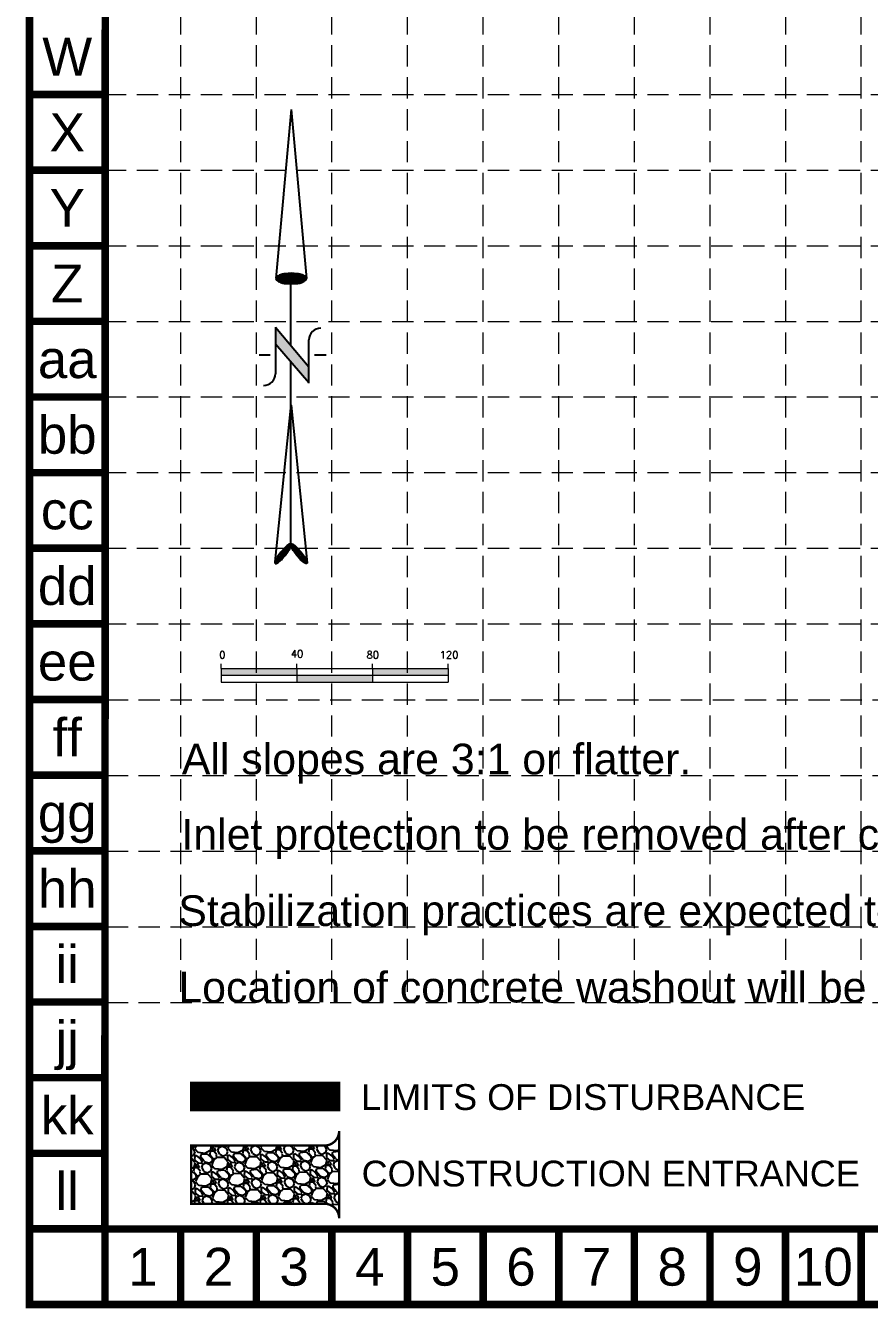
# Model space of a CAD drawing. Header units: feet. Extents: x 46644 to 49208, y 46045 to 47649.
# Drawn here: x 46644 to 47090, y 46045 to 46723 of the extents above; entities that cross this region are included whole.
import ezdxf
from ezdxf.enums import TextEntityAlignment as Align

# ---------------------------------------------------------------- set-up
doc = ezdxf.new("R2010")
doc.units = ezdxf.units.FT
doc.header["$MEASUREMENT"] = 0
doc.linetypes.add('HIDDEN', pattern=[0.375, 0.25, -0.125])
doc.layers.get('0').update_dxf_attribs({"color": 1})
for name, color, linetype in [('BASE', 7, 'Continuous'), ('GRID', 254, 'HIDDEN'), ('LEGEND', 7, 'Continuous'), ('NARROW', 7, 'Continuous')]:
    doc.layers.add(name, color=color, linetype=linetype)
doc.layers.add('WATER', color=5, linetype='Continuous', lineweight=0)
doc.styles.add('L120', font='simplex.shx', dxfattribs={"height": 12})
doc.styles.add("L200'", font='ARIAL.TTF', dxfattribs={"height": 0.001968503937008})
doc.styles.get("Standard").update_dxf_attribs({"font": 'ARIAL.TTF'})

# ---------------------------------------------------------------- blocks, each defined once
blk = doc.blocks.new('North Arrow')
at = {"layer": 'NARROW'}
for p, q in [((32.43254981860446, 3.058265073213988), (32.43254981860446, 4.631385762768332)), ((0, 0), (22.36344290151465, 2.002084736559482)), ((28.76667448424996, -2.091662794246076), (34.01874137947743, 2.319861484284047)), ((36.17825519122562, 2.333068732823449), (30.46489879658111, 2.333068732823449)), ((36.15693846157228, 2.319861484284047), (31.03953994826952, -2.091662794246076)), ((39.10239171702415, 0.006637234364461619), (59.96415737125062, 2.108618273159664)), ((0, 0), (22.3340256442134, -2.022002755547874)), ((21.65859055236069, -0.04755806894536363), (21.65587945617517, -0.04755806894536363)), ((31.2002493849468, -0.04755806894536363), (21.65859055236069, -0.04755806894536363)), ((57.4539157862273, -0.04755806894536363), (33.41071549255503, -0.04755806894536363)), ((59.8310793026576, -2.141789640390925), (39.04486644576536, -0.007715046158409677)), ((57.69334596529006, -0.02703537367779063), (57.76929195033517, -0.01344045038422337)), ((57.76514189648879, -0.05039075473177945), (57.69334596529006, -0.02703537367779063)), ((28.76667448424996, -2.091662794246076), (34.95439482978327, -2.091662794246076)), ((32.43254981860446, -4.261561808689294), (32.43254981860446, -2.800806882678444))]:
    blk.add_line(p, q, dxfattribs=at)
blk.add_lwpolyline([(22.36469003275943, -2.029144276148145), (22.58571216360451, -1.926685835660464, 0.09157658552841703), (22.86600292222374, -1.437143250313966, 0.04830551554414139), (23.03449076013294, -0.7510674610057322), (23.07365352004581, -0.007926344824227272), (23.0138871940153, 0.8191116749912908, 0.04830551554426889), (22.86600292222374, 1.421290560665511, 0.0915765855283463), (22.58571216360451, 1.91083314601201), (22.36469003275943, 2.01329158649969), (22.14366790191434, 1.91083314601201, 0.09157658552851158), (21.86337714329511, 1.421290560665511, 0.04830551554418233), (21.71549287155813, 0.8191116749912908), (21.65572654552761, -0.007926344824227272), (21.71549287155813, -0.8349643646397453, 0.04830551554422624), (21.86337714329511, -1.437143250313966, 0.09157658552816902), (22.14366790191434, -1.926685835660464)], format="xyb", close=True, dxfattribs=at)
for points in [[(57.45558378554506, -0.03134526075882604), (57.43996657389744, 0.0836624617477355, -0.06681784727068599), (57.67471216397553, 0.4712181194372533, -0.03073031192727785), (58.00862399094058, 0.8372912985578296), (58.52165351551321, 1.292257312707079), (59.07299621394941, 1.699951556056476, -0.03073031192742202), (59.50028108291463, 1.950818694931513, -0.06681784727061153), (59.92804734067704, 2.100220530974184), (60.03732810972451, 2.061125939999329)], [(60.03732810972451, 2.061125939999329), (60.05294532137214, 1.946118217492767, -0.06681784727066456), (59.81819973129404, 1.558562559803249, -0.03073031192683177), (59.43379851860755, 1.137137013811298), (58.97125837981093, 0.7375233665334235), (58.41991568137473, 0.3298291232385964, -0.03073031192764033), (57.99263081235495, 0.07896198436355917, -0.03669233332525137), (57.76236303227506, -0.01733721801429056)], [(57.45558378554506, -0.03527464659782709), (57.43996657389744, -0.150282369049819, 0.06681784727068599), (57.67471216397553, -0.5378380267393368, 0.03073031192727785), (58.00862399094058, -0.903911205859913), (58.52165351551321, -1.358877220063732), (59.07299621394941, -1.766571463358559, 0.03073031192742202), (59.50028108291463, -2.017438602233597, 0.06681784727061153), (59.92804734067704, -2.166840438276267), (60.03732810972451, -2.127745847301412)], [(60.03732810972451, -2.127745847301412), (60.05294532137214, -2.012738124794851, 0.06681784727066456), (59.81819973129404, -1.625182467105333, 0.03073031192683177), (59.43379851860755, -1.203756921113381), (58.97125837981093, -0.804143273835507), (58.41991568137473, -0.3964490305406798, 0.03073031192764033), (57.99263081235495, -0.1455818916656426, 0.03669233332525137), (57.76236303227506, -0.04928268934236257)]]:
    blk.add_lwpolyline(points, format="xyb", dxfattribs=at)
for centre, start, end in [((30.46491631666868, 3.862994872579293), 178.8769027564139, 270), ((34.95439482978327, -3.621588933947351), 358.8769027564139, 90)]:
    blk.add_arc(centre, 1.529926139739004, start, end, dxfattribs=at)
for points in [[(23.01902749208239, 0.7489697719211108), (21.85494459723486, 1.41965102062386), (22.86773874044229, 1.437300527177285), (22.14491470462235, 1.910307302568981)], [(22.86773874044229, 1.437300527177285), (22.14491470462235, 1.910307302568981), (22.58617356370451, 1.910307302568981), (22.35503797086494, 2.002084736559482)], [(31.04573626156707, -2.092600781761575), (36.15173163068903, 2.358604768796795), (28.74698772917327, -2.064361571265181), (34.01267678058502, 2.358604768796795)], [(59.44663154890804, 1.149516487475921), (59.00303798687673, 1.64907741756906), (59.61749721722299, 1.335816834307479), (59.27576588053853, 1.822957741314895)], [(59.61749721722299, 1.335816834307479), (59.27576588053853, 1.822957741314895), (59.80972109409777, 1.551097235151246), (59.4926338442383, 1.954057985367399)], [(59.80972109409777, 1.551097235151246), (59.4926338442383, 1.954057985367399), (59.93129858887187, 1.730497569169529), (59.69471535579942, 2.039618144699489)], [(59.93129858887187, 1.730497569169529), (59.69471535579942, 2.039618144699489), (60.05287608364597, 1.941637962281675), (59.93129858887187, 2.103098262887215)], [(60.05287608364597, 1.941637962281675), (59.93129858887187, 2.103098262887215), (60.03644669248388, 2.064458190925507)], [(23.02743242273209, -0.7618279882990464), (21.67003612299595, -0.04525802260104683), (23.06525461068304, -0.04525802260104683), (21.71626324154204, 0.8195677980802429)], [(23.06525461068304, -0.04525802260104683), (21.71626324154204, 0.8195677980802429), (23.01902749208239, 0.7489697719211108), (21.85494459723486, 1.41965102062386)], [(57.44388876337325, 0.08001449623407098), (57.69525844847522, -0.01106567331589758), (57.49810575425727, 0.2124947428819723), (57.77083364797363, -0.01106567331589758)], [(57.450460519849, -0.04004572727353661), (57.68868669199946, -0.016585683588346), (57.44388876337325, 0.08001449623407098), (57.69525844847522, -0.01106567331589758)], [(57.49810575425727, 0.2124947428819723), (57.77083364797363, -0.01106567331589758), (57.59996797960412, 0.3891350717640307), (57.940056377156, 0.06345446541672572)], [(57.59996797960412, 0.3891350717640307), (57.940056377156, 0.06345446541672572), (57.68211493557828, 0.4981552747267415), (58.06984856753843, 0.1324545938769006)], [(57.68211493557828, 0.4981552747267415), (58.06984856753843, 0.1324545938769006), (57.83819415180915, 0.663755583063903), (58.29493122679196, 0.2580348277115263)], [(57.83819415180915, 0.663755583063903), (58.29493122679196, 0.2580348277115263), (58.02877508955135, 0.8569559427633067), (58.51837094691291, 0.405695102581376)], [(58.02877508955135, 0.8569559427633067), (58.51837094691291, 0.405695102581376), (58.26042950528063, 1.069476338470849), (58.73031009321494, 0.5657754006460891)], [(58.26042950528063, 1.069476338470849), (58.73031009321494, 0.5657754006460891), (58.51837094691291, 1.297176762400341), (59.04904028220699, 0.8114158579883224)], [(58.51837094691291, 1.297176762400341), (59.04904028220699, 0.8114158579883224), (58.69580837170361, 1.422756996180397), (59.26097942850902, 0.9949561996836565)], [(59.26426530671961, 0.9963362022790534), (58.69416543257103, 1.419996991044172), (59.44663154890804, 1.149516487475921), (59.00303798687673, 1.64907741756906)], [(22.86773874044229, -1.439569039612252), (21.72466817219174, -0.8747848301754857), (23.02743242273209, -0.7618279882990464), (21.67003612299595, -0.04525802260104683)], [(22.5777686330548, -1.930225321557373), (21.86334952788457, -1.446628842222708), (22.86773874044229, -1.439569039612252), (21.72466817219174, -0.8747848301754857)], [(22.36344290151465, -2.014942952937417), (22.14491470462235, -1.930225321557373), (22.5777686330548, -1.930225321557373), (21.86334952788457, -1.446628842222708)], [(57.4373170068975, -0.1421659174229717), (57.68868669199946, -0.02210569386079442), (57.450460519849, -0.04004572727353661), (57.68868669199946, -0.016585683588346)], [(57.45703227632475, -0.1932260124704044), (57.69525844847522, -0.02762570418781252), (57.4373170068975, -0.1421659174229717), (57.68868669199946, -0.02210569386079442)], [(57.52603571929285, -0.3257062591183058), (57.76426189149788, -0.05108574781843345), (57.45703227632475, -0.1932260124704044), (57.69525844847522, -0.02762570418781252)], [(57.63446970111545, -0.4802665469105705), (57.90062583830149, -0.1021458429204358), (57.52603571929285, -0.3257062591183058), (57.76426189149788, -0.05108574781843345)], [(57.78397716092513, -0.6624268860650773), (58.09120677609826, -0.2001260253382497), (57.63446970111545, -0.4802665469105705), (57.90062583830149, -0.1021458429204358)], [(57.97455809866733, -0.8735672791772231), (58.33600470472447, -0.3477863002626691), (57.78397716092513, -0.6624268860650773), (58.09120677609826, -0.2001260253382497)], [(58.24071423585337, -1.113687726247008), (58.61366141578401, -0.5423666625029), (57.97455809866733, -0.8735672791772231), (58.33600470472447, -0.3477863002626691)], [(58.61366141578401, -1.433848322321865), (58.92746278743289, -0.771447089027788), (58.24071423585337, -1.113687726247008), (58.61366141578401, -0.5423666625029)], [(58.91431927448139, -1.64498871543401), (59.20019068109468, -1.004667523229728), (58.61366141578401, -1.433848322321865), (58.92746278743289, -0.771447089027788)], [(59.11804372517508, -1.794028992899257), (59.56985198281473, -1.35518817585762), (58.91760515269198, -1.651888728247286), (59.20019068109468, -1.011567536097573)], [(59.34805520177179, -1.927889242142555), (59.81300697236293, -1.62152867174882), (59.11804372517508, -1.794028992899257), (59.56985198281473, -1.35518817585762)], [(59.53699320043597, -1.324828119304584), (59.41377276652929, -1.18406785724801), (59.20840537670301, -1.014327541233797)], [(59.58299549571166, -2.052089473381784), (59.92801271066128, -1.787128980031412), (59.34805520177179, -1.927889242142555), (59.81300697236293, -1.62152867174882)], [(59.78343406819477, -2.12522960951901), (60.04630432717022, -2.007929391147627), (59.58299549571166, -2.052089473381784), (59.92801271066128, -1.787128980031412)], [(59.92308389326354, -2.166629686616943), (60.03808963156189, -2.132129622386856), (59.78343406819477, -2.12522960951901), (60.04630432717022, -2.007929391147627)]]:
    blk.add_solid(points, dxfattribs=at)
blk = doc.blocks.new('scale')
h = blk.add_hatch(color=7)
h.paths.add_polyline_path([(1.562058031759079, -6.672398720455021), (1.56205803175817, -3.068643953940409), (-38.43794196824183, -3.068643953940409), (-38.43794196824183, -6.67239872045684)])
h.paths.add_polyline_path([(1.562058031759079, -6.672398720453202), (1.56205803175817, -10.27615348697145), (41.56205803175817, -10.27615348697145), (41.56205803175726, -6.672398720458659)])
h.paths.add_polyline_path([(41.56205803175817, -3.068643953940409), (41.56205803175726, -6.672398720458659), (81.56205803175908, -6.672398720453202), (81.56205803175817, -3.068643953940409)])
at = {"color": 7}
for p, q in [((-38.43794196824183, -3.068643953940409), (-38.43794196824183, -0.6686439539407729)), ((-38.43794196824183, -3.068643953940409), (1.56205803175817, -3.068643953940409)), ((-38.43794196824183, -3.068643953940409), (-38.43794196824183, -10.27615348697145)), ((-38.43794196824183, -6.672398720453202), (81.56205803175817, -6.672398720455021)), ((1.56205803175817, -3.068643953940409), (1.56205803175817, -0.6686439539407729)), ((1.56205803175817, -3.068643953940409), (81.56205803175817, -3.068643953940409)), ((1.56205803175817, -3.068643953940409), (1.56205803175817, -10.27615348697145)), ((41.56205803175817, -3.068643953940409), (41.56205803175817, -0.6686439539407729)), ((41.56205803175817, -3.068643953940409), (41.56205803175817, -10.27615348697145)), ((81.56205803175817, -3.068643953940409), (81.56205803175817, -0.6686439539407729)), ((81.56205803175817, -3.068643953940409), (81.56205803175817, -10.27615348697145)), ((-38.43794196824183, -10.27615348697145), (1.56205803175817, -10.27615348697145)), ((1.56205803175817, -10.27615348697145), (81.56205803175817, -10.27615348697145))]:
    blk.add_line(p, q, dxfattribs=at)
at = {"color": 7, "style": 'L120'}
for s, p in [('0', (-39.49903400767744, 2.193389065856536)), ('40', (-1.584930042246015, 2.778773312977137)), ('80', (38.45060770427972, 2.193389065856536)), ('120', (77.16673778895802, 2.193409994861213))]:
    blk.add_text(s, height=3.84, dxfattribs=at).set_placement(p)

msp = doc.modelspace()

# ---------------------------------------------------------------- hatches: boundary and pattern name
at = {"layer": 'LEGEND'}
h = msp.add_hatch(dxfattribs=at)
h.set_pattern_fill('GRAVEL', color=130, scale=12.3223161599888, angle=-43.93425516442545, style=0)
h.set_pattern_definition([(184.0785448355745, (29507.65752214811, 38646.2700078046), (-147.9365956413892, -11.46677793547477), [1.657795126900252, -164.1220132987128]), (141.0354448355745, (29506.00392242894, 38646.15209904266), (115.0345424349293, -93.72181812725852), [2.844828487224296, -281.6379339789921]), (88.57614483557452, (29503.79196776712, 38647.94103744871), (-5.308527102513096, -183.1074668718288), [2.005925203052258, -198.5868415484967]), (223.3394448355745, (29498.19379993868, 38649.05695340296), (179.8661836331054, 168.9253866703044), [2.590619104843724, -256.4712420902641]), (248.8994448355745, (29496.3096415403, 38647.27896241622), (58.2266187424742, 149.233153828445), [2.54030708796249, -251.490746733139]), (313.3394448355745, (29495.39511298998, 38644.90898029789), (-168.9253866703043, 179.8661836331054), [2.590619104843725, -256.4712420902641]), (353.7599448355745, (29497.17310397674, 38643.02482189947), (-200.8549497470996, 22.40776530349875), [3.425961239645526, -339.1698916339516]), (28.32104483557454, (29500.5787646602, 38642.65244202776), (250.208018529295, 135.3749815514755), [3.23446012420314, -320.2116631969562]), (77.49534483557453, (29503.42607040102, 38644.18690932407), (40.15499919438751, 183.755746172471), [2.599392593949621, -257.3401502142838]), (131.3021448355745, (29503.98889025736, 38646.72464265738), (89.06169276814697, -102.9195389019081), [2.967608045442421, -145.4127326150979]), (178.4631448355746, (29502.0301830444, 38648.95402724413), (-200.5308388511915, 4.984378411464382), [3.837760723396193, -379.9385950294949]), (94.87984483557395, (29506.89331488784, 38640.50408876123), (-10.81854947356149, 113.0898570944997), [1.309874530122966, -129.6781329864008]), (127.5349448355745, (29506.78188863148, 38641.80922103921), (98.25940308073056, -128.8926569234428), [2.492028253247654, -246.7113885426935]), (181.0657448355745, (29505.26362759919, 38643.7853581771), (-8.549626034629046, -8.873751415712636), [1.74263427366176, -15.68374542990433]), (159.2643448355745, (29505.66841999899, 38645.44868165469), (61.46799906713885, -25.0006055425421), [0.9384429541124266, -92.9055197545939]), (247.8671448355745, (29504.79076889045, 38645.78094283181), (16.77512462546475, 35.17087105562149), [1.327150417379274, -65.03055528632682]), (347.0295448355745, (29504.29075649834, 38644.55158302927), (43.72049647075401, -7.901333880381258), [2.15553044355068, -69.69530361416832]), (117.6308448355745, (29506.39128490381, 38644.06777690125), (9.197891458836972, -25.97298499386027), [1.558662093393135, -37.40792720838373]), (332.4552448355745, (29499.64399466199, 38650.7397243974), (114.3863140441196, -58.87507136718661), [2.183514423550015, -216.1684824356787]), (26.4119448355745, (29501.5800131053, 38649.72997585477), (-129.5408280424894, -63.4128013953309), [1.831847842660095, -181.3525544315484]), (249.2643448355745, (29508.1012095816, 38645.84252663517), (25.0006055425421, 61.46799906713885), [1.876873585908692, -91.96708912279757]), (299.6762448355745, (29507.43668722733, 38644.08722441806), (-63.08869836699893, 112.1174340031429), [2.183514423550014, -216.1684824356787]), (295.5097448355746, (29494.34322816083, 38645.23800022214), (-27.26954716788149, 60.49559452766047), [2.105637385418885, -103.17628117479]), (250.8408448355745, (29495.25005054467, 38643.33763555974), (49.6772124959365, 140.3593158974579), [1.764284583154875, -174.664432500972]), (22.86714483557454, (29499.64032367934, 38636.88328173154), (60.49562374163822, 27.26948285027986), [1.876873585908694, -91.96708912279769]), (333.4197448355745, (29501.36969587398, 38637.61262914194), (-149.5571971757974, 75.65017542556834), [2.065602180215082, -204.4940613370659]), (25.50974483557454, (29495.29218683116, 38641.07259719211), (-60.49559452766047, -27.26954716788146), [1.052818692709443, -104.2290998674995]), (57.37564483557452, (29499.10789875915, 38637.3962591349), (25.32477232898191, 44.04460449890057), [0.6283149009978287, -62.20340932279208]), (122.0295448355745, (29499.4466424419, 38637.92544280225), (18.07164407406963, -34.52260626613013), [2.540307087962486, -48.26589628286805]), (142.0747448355744, (29498.09937387741, 38640.07905491351), (97.28710204069074, -76.62248914666513), [2.35417850236586, -233.0633390316839]), (259.7558448355745, (29503.52129039334, 38643.75294564904), (8.225482485202242, 26.29712821374418), [1.777149081225904, -42.65159027173785]), (309.2229448355745, (29503.20523548024, 38642.00412593754), (133.7544065978444, -163.0911604984053), [3.102685275188194, -307.1653123840366]), (17.01114483557456, (29505.167183946, 38639.60050763021), (-95.34236193094651, -27.91775031238582), [1.268656382567803, -125.5973515436973]), (46.06574483557452, (29506.38033748449, 38639.97166384101), (-0.3241252807833615, 17.42337205869745), [0.7393389695993278, -11.58297719038947]), (76.3221448355745, (29498.17838760567, 38640.51625984141), (-24.35243541359856, -96.31471232073746), [1.711865450210284, -169.4752217527293]), (4.078544835574534, (29498.58318000547, 38642.17958331899), (147.9365956413892, 11.46677793547479), [3.315590253800503, -162.4642181718125]), (316.0657448355745, (29501.89037944382, 38642.41540084293), (17.42337205869746, 0.3241252807833637), [3.203802201597087, -9.118513958391707]), (281.3705448355745, (29504.19755409794, 38640.19249876179), (-28.88999842161283, 147.6125018936362), [1.948330697320469, -192.8845911669325]), (210.1203448355745, (29504.58167532, 38638.28241034096), (-43.0722423260407, -26.9453733603582), [1.794153877526689, -87.91366322196937]), (163.7117448355745, (29503.02977809875, 38637.38207046277), (-254.0974873532953, 73.70525340101956), [2.921189880467726, -289.1982787366349]), (131.4918448355745, (29500.22583230533, 38638.20137902074), (-106.8091587201047, 120.0188113663507), [3.09042457060903, -305.9516997877577])])
edge = h.paths.add_edge_path()
edge.add_line((46809.62645246512, 46092.45474748166), (46809.62645246512, 46138.66836784536))
edge.add_arc((46801.9241839524, 46138.66836784536), 7.702268512715818, -89.96094406200899, 5.411493475548923e-11, ccw=False)
edge.add_line((46801.92943423961, 46130.96610112207), (46731.3428643555, 46130.95970762907))
edge.add_line((46731.3428643555, 46130.95970762907), (46731.3428643555, 46100.12753896168))
edge.add_line((46731.3428643555, 46100.12753896168), (46801.91893366523, 46100.15701420492))
edge.add_arc((46801.92418395242, 46092.45474748166), 7.702268512693813, 0, 90.03905593788289, ccw=False)

# ---------------------------------------------------------------- linework, layer by layer
at = {"layer": 'BASE', "const_width": 3.999999999996362}
for points in [[(46645.8028642698, 46046.85321044865), (49205.80286426747, 46046.85321044865), (49205.80286426747, 47646.8532104472), (46645.8028642698, 47646.8532104472)], [(46685.71549600079, 46086.84273551493), (49165.91461383069, 46086.77336978663), (49165.86292005126, 47606.87234697591), (46686.21952138683, 47606.91839480874)]]:
    msp.add_lwpolyline(points, close=True, dxfattribs=at)
for points in [[(46685.80286426976, 46686.85321044807), (46645.8028642698, 46686.85321044807)], [(46685.80286426976, 46646.85321044811), (46645.8028642698, 46646.85321044811)], [(46685.80286426976, 46606.85321044814), (46645.8028642698, 46606.85321044814)], [(46685.80286426976, 46566.85321044818), (46645.8028642698, 46566.85321044818)], [(46685.80286426976, 46526.85321044821), (46645.8028642698, 46526.85321044821)], [(46685.80286426976, 46486.85321044825), (46645.8028642698, 46486.85321044825)], [(46685.80286426976, 46446.85321044829), (46645.8028642698, 46446.85321044829)], [(46685.80286426976, 46406.85321044832), (46645.8028642698, 46406.85321044832)], [(46685.80286426976, 46366.85321044836), (46645.8028642698, 46366.85321044836)], [(46685.80286426976, 46326.8532104484), (46645.8028642698, 46326.8532104484)], [(46685.80286426976, 46286.85321044843), (46645.8028642698, 46286.85321044843)], [(46685.80286426976, 46246.85321044847), (46645.8028642698, 46246.85321044847)], [(46685.80286426976, 46206.85321044851), (46645.8028642698, 46206.85321044851)], [(46685.80286426976, 46166.85321044854), (46645.8028642698, 46166.85321044854)], [(46685.80286426976, 46126.85321044858), (46645.8028642698, 46126.85321044858)], [(46685.80286426976, 46086.85321044861), (46645.8028642698, 46086.85321044861)], [(46685.80286426976, 46046.85321044865), (46685.80286426976, 46086.85321044861)], [(46725.80286426972, 46046.85321044865), (46725.80286426972, 46086.85321044861)], [(46765.80286426969, 46046.85321044865), (46765.80286426969, 46086.85321044861)], [(46805.80286426965, 46046.85321044865), (46805.80286426965, 46086.85321044861)], [(46845.80286426962, 46046.85321044865), (46845.80286426962, 46086.85321044861)], [(46885.80286426958, 46046.85321044865), (46885.80286426958, 46086.85321044861)], [(46925.80286426954, 46046.85321044865), (46925.80286426954, 46086.85321044861)], [(46965.80286426951, 46046.85321044865), (46965.80286426951, 46086.85321044861)], [(47005.80286426947, 46046.85321044865), (47005.80286426947, 46086.85321044861)], [(47045.80286426943, 46046.85321044865), (47045.80286426943, 46086.85321044861)], [(47085.8028642694, 46046.85321044865), (47085.8028642694, 46086.85321044861)]]:
    msp.add_lwpolyline(points, dxfattribs=at)
at = {"layer": 'GRID', "color": 252, "linetype": 'HIDDEN', "lineweight": 0, "ltscale": 45}
for p, q in [((46725.66912769419, 47607.2329704303), (46725.66912769419, 46206.67654472881)), ((46765.66912769415, 47607.2329704303), (46765.66912769415, 46206.67654472881)), ((46805.66912769411, 47607.2329704303), (46805.66912769411, 46206.67654472881)), ((46845.66912769408, 47607.2329704303), (46845.66912769408, 46206.67654472881)), ((46885.66912769404, 47607.2329704303), (46885.66912769404, 46206.67654472881)), ((46925.669127694, 47607.2329704303), (46925.669127694, 46206.67654472881)), ((46965.66912769397, 47607.2329704303), (46965.66912769397, 46206.67654472881)), ((47005.66912769393, 47607.2329704303), (47005.66912769393, 46206.67654472881)), ((47045.66912769389, 47607.2329704303), (47045.66912769389, 46206.67654472881)), ((47085.66912769386, 47607.2329704303), (47085.66912769386, 46206.67654472881)), ((46685.80286426976, 46686.85321044807), (49165.80286426751, 46686.85321044807)), ((46685.80286426976, 46646.85321044811), (49165.80286426751, 46646.85321044811)), ((46685.80286426976, 46606.85321044814), (49165.80286426751, 46606.85321044814)), ((46685.80286426976, 46566.85321044818), (49165.80286426751, 46566.85321044818)), ((46685.80286426976, 46526.85321044821), (49165.80286426751, 46526.85321044821)), ((46685.80286426976, 46486.85321044825), (49165.80286426751, 46486.85321044825)), ((46685.80286426976, 46446.85321044829), (49165.80286426751, 46446.85321044829)), ((46685.80286426976, 46406.85321044832), (49165.80286426751, 46406.85321044832)), ((46686.69970605386, 46366.67654472867), (49166.6997060516, 46366.67654472867)), ((46686.69970605386, 46326.6765447287), (49166.6997060516, 46326.6765447287)), ((46686.69970605386, 46286.67654472874), (49166.6997060516, 46286.67654472874)), ((46686.69970605386, 46246.67654472878), (49166.6997060516, 46246.67654472878)), ((46686.69970605386, 46206.67654472881), (49166.6997060516, 46206.67654472881))]:
    msp.add_line(p, q, dxfattribs=at)
at = {"layer": 'LEGEND', "color": 1, "linetype": 'HIDDEN', "ltscale": 80, "const_width": 15.83999999998559}
msp.add_lwpolyline([(46730.75588133593, 46156.88399741844), (46810.23769554478, 46156.88399741844)], dxfattribs=at)
at = {"layer": 'LEGEND', "color": 130, "const_width": 1.23223161599888}
msp.add_lwpolyline([(46809.62645246512, 46092.45474748166), (46809.62645246512, 46138.66836784536, -0.4140139244211871), (46801.92943423961, 46130.96610112207), (46731.3428643555, 46130.95970762907), (46731.3428643555, 46100.12753896168), (46801.91893366523, 46100.15701420492, -0.4144132285109485)], format="xyb", close=True, dxfattribs=at)

# ---------------------------------------------------------------- block references
at = {"layer": 'BASE', "xscale": 3.999999999992724, "yscale": 3.999999999992724, "zscale": 3.999999999996362, "rotation": 270}
msp.add_blockref('North Arrow', (46784.31172733632, 46678.93418548589), dxfattribs=at)
at = {"layer": 'WATER', "color": 5, "linetype": 'Continuous', "lineweight": 0}
msp.add_blockref('scale', (46785.66471382981, 46386.36368579183), dxfattribs=at)

# ---------------------------------------------------------------- texts
at = {"layer": 'BASE'}
for s, p in [('W', (46665.80286426978, 46706.85321044805)), ('X', (46665.80286426978, 46666.85321044809)), ('Y', (46665.80286426978, 46626.85321044813)), ('Z', (46665.80286426978, 46586.85321044816)), ('aa', (46665.80286426978, 46546.8532104482)), ('bb', (46665.80286426978, 46506.85321044824)), ('cc', (46665.80286426978, 46466.85321044827)), ('dd', (46665.80286426978, 46426.85321044831)), ('ee', (46665.80286426978, 46386.85321044835)), ('ff', (46665.80286426978, 46346.85321044838)), ('gg', (46665.80286426978, 46306.85321044842)), ('hh', (46665.80286426978, 46266.85321044845)), ('ii', (46665.80286426978, 46226.85321044849)), ('jj', (46665.80286426978, 46186.85321044853)), ('kk', (46665.80286426978, 46146.85321044856)), ('ll', (46665.80286426978, 46106.8532104486)), ('1', (46705.80286426974, 46066.85321044864)), ('2', (46745.8028642697, 46066.85321044864)), ('3', (46785.80286426967, 46066.85321044864)), ('4', (46825.80286426963, 46066.85321044864)), ('5', (46865.80286426959, 46066.85321044864)), ('6', (46905.80286426956, 46066.85321044864)), ('7', (46945.80286426952, 46066.85321044864)), ('8', (46985.80286426948, 46066.85321044864)), ('9', (47025.80286426945, 46066.85321044864)), ('10', (47065.80286426941, 46066.85321044864))]:
    msp.add_text(s, height=19.99999999998181, dxfattribs=at).set_placement(p, align=Align.MIDDLE_CENTER)
at = {"layer": 'BASE', "color": 7, "style": "L200'"}
for s, p in [('All slopes are 3:1 or flatter.', (46726.4080832267, 46327.28695085246)), ('Inlet protection to be removed after city acceptance.', (46726.21433570905, 46287.45604234667)), ('Stabilization practices are expected to be used at all disturbed areas.', (46724.55114014787, 46247.06894071348)), ('Location of concrete washout will be determined in the field and will be reflected on this Site Map.', (46724.57387102286, 46206.6181905966))]:
    msp.add_text(s, height=16.22177258302487, dxfattribs=at).set_placement(p)
at = {"layer": 'LEGEND', "style": "L200'"}
for s, p in [('LIMITS OF DISTURBANCE', (46821.24284936346, 46149.77830224369)), ('CONSTRUCTION ENTRANCE', (46821.52344823755, 46109.31960457464))]:
    msp.add_text(s, height=13.63963644326866, dxfattribs=at).set_placement(p)

doc.saveas('drawing.dxf')
